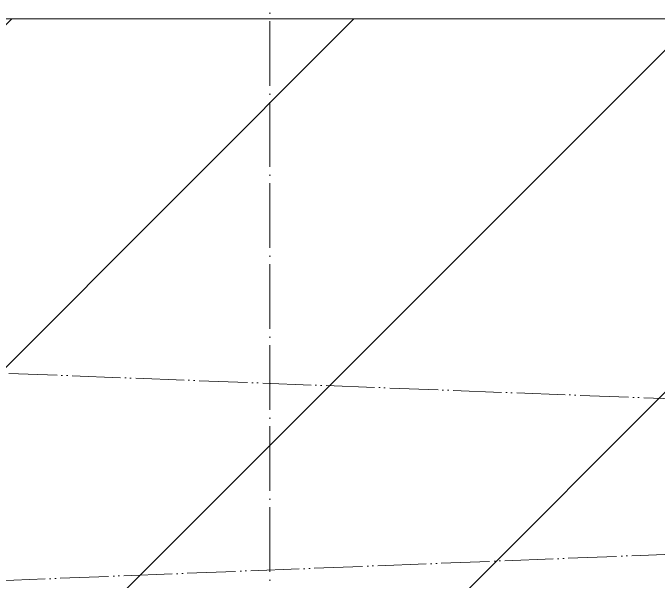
# Model space of a CAD drawing. Header units: millimetres. Extents: x -13069 to 207500, y -71366 to 56785.
# Drawn here: x 2920 to 3120, y 11867.1 to 12043.2 of the extents above; entities that cross this region are included whole.
import ezdxf

# ---------------------------------------------------------------- set-up
doc = ezdxf.new("R2010")
doc.units = ezdxf.units.MM
doc.linetypes.add('ADSK_Линия сетки', pattern=[25, 20, -2.5, 0, -2.5])
doc.linetypes.add('ADSK_Штрихпунктирная 2 точки_ш15 п1_5 п1_5 п1_5', pattern=[19.5, 15, -1.5, 0, -1.5, 0, -1.5])
doc.layers.add('Линии', color=7, linetype='Continuous', lineweight=9, true_color=0x00a600)
for name, color, linetype, lineweight in [('Оси', 7, 'Continuous', 9), ('Потолки', 7, 'Continuous', 9), ('Потолки штриховка', 7, 'Continuous', 9)]:
    doc.layers.add(name, color=color, linetype=linetype, lineweight=lineweight)

msp = doc.modelspace()

# ---------------------------------------------------------------- hatches: boundary and pattern name
at = {"layer": 'Потолки штриховка', "lineweight": 18, "true_color": 0x787878}
h = msp.add_hatch(dxfattribs=at)
h.set_pattern_fill('FP_89', color=8, style=0, pattern_type=2)
h.set_pattern_definition([(45, (0, 0), (-53.033, 53.033), [])])
h.paths.add_polyline_path([(5021.691, 9955), (5031.763, 9955), (5026.896, 9958.735), (5017.361, 9971.161), (5011.367, 9985.632), (5009.322, 10001.161), (5009.322, 10235), (3983.89, 10235), (3983.89, 10001.161), (3981.845, 9985.632), (3975.851, 9971.161), (3966.316, 9958.735), (3961.449, 9955), (5017.675, 9955)])
h.paths.add_polyline_path([(163.194, 9955), (631.763, 9955), (626.896, 9958.735), (616.408, 9973.462), (611.367, 9985.632), (609.322, 10001.161), (609.322, 10235), (161.329, 10235), (161.649, 9955)])
h.paths.add_polyline_path([(1801.322, 9955), (2814.33, 9955), (2809.463, 9958.735), (2799.928, 9971.161), (2793.934, 9985.632), (2791.89, 10001.161), (2791.89, 10235), (1801.322, 10235), (1801.322, 10001.161), (1799.278, 9985.632), (1793.284, 9971.161), (1783.749, 9958.735), (1778.882, 9955), (1793.284, 9955)])
h.paths.add_polyline_path([(7092.241, 9955), (7231.078, 9955), (7231.078, 10235), (6201.322, 10235), (6201.322, 10001.161), (6199.278, 9985.632), (6193.284, 9971.161), (6183.749, 9958.735), (6178.882, 9955), (6201.322, 9955)])
h.paths.add_polyline_path([(7231.078, 11755), (7231.078, 12003.112), (7125.605, 12003.112), (7125.605, 12041.321), (159.265, 12041.252), (159.592, 11755), (7221.078, 11755)])

# ---------------------------------------------------------------- linework, layer by layer
at = {"layer": 'Линии', "color": 7, "linetype": 'ADSK_Штрихпунктирная 2 точки_ш15 п1_5 п1_5 п1_5'}
for p, q in [((64.272, 12041.321), (7339.344, 11761.321)), ((7339.344, 12041.321), (64.272, 11755)), ((7339.344, 12041.321), (64.272, 12041.321))]:
    msp.add_line(p, q, dxfattribs=at)
at = {"layer": 'Оси', "linetype": 'ADSK_Линия сетки'}
msp.add_line((2999.565, -6603.62), (2999.565, 44222.998), dxfattribs=at)
at = {"layer": 'Потолки'}
msp.add_line((159.149, 12041.321), (7125.605, 12041.321), dxfattribs=at)

doc.saveas('drawing.dxf')
